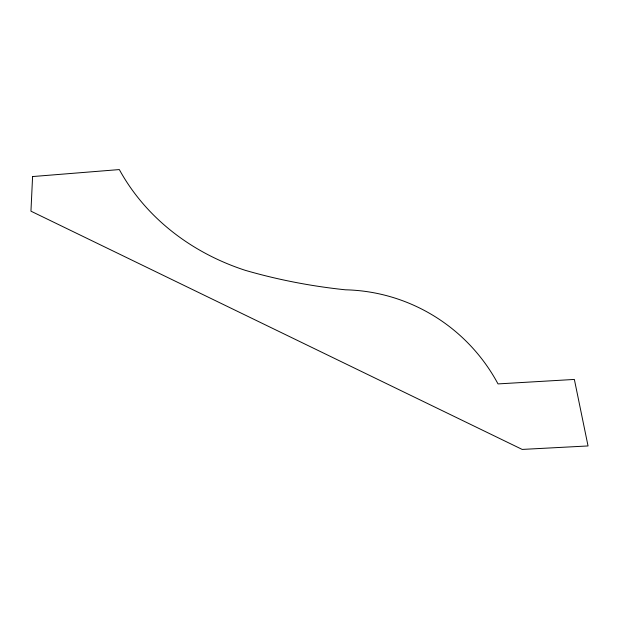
<?xml version="1.0" encoding="UTF-8"?>
<svg xmlns="http://www.w3.org/2000/svg" width="619" height="619" viewBox="0 0 619 619"><rect width="100%" height="100%" fill="white"/><g stroke="black" fill="none" stroke-linecap="round" stroke-linejoin="round"><path stroke-width="0.93" d="M32.59 176.554L30.95 211.172L522.188 449.425L588.05 445.951L574.362 379.432L498.009 383.912A178.543 177.429 78.1 0 0 345.456 289.808A499.587 403.031 -6.9 0 1 245.279 270.333A243.538 212.82 -10.3 0 1 119.32 169.575L32.59 176.554"/></g></svg>
